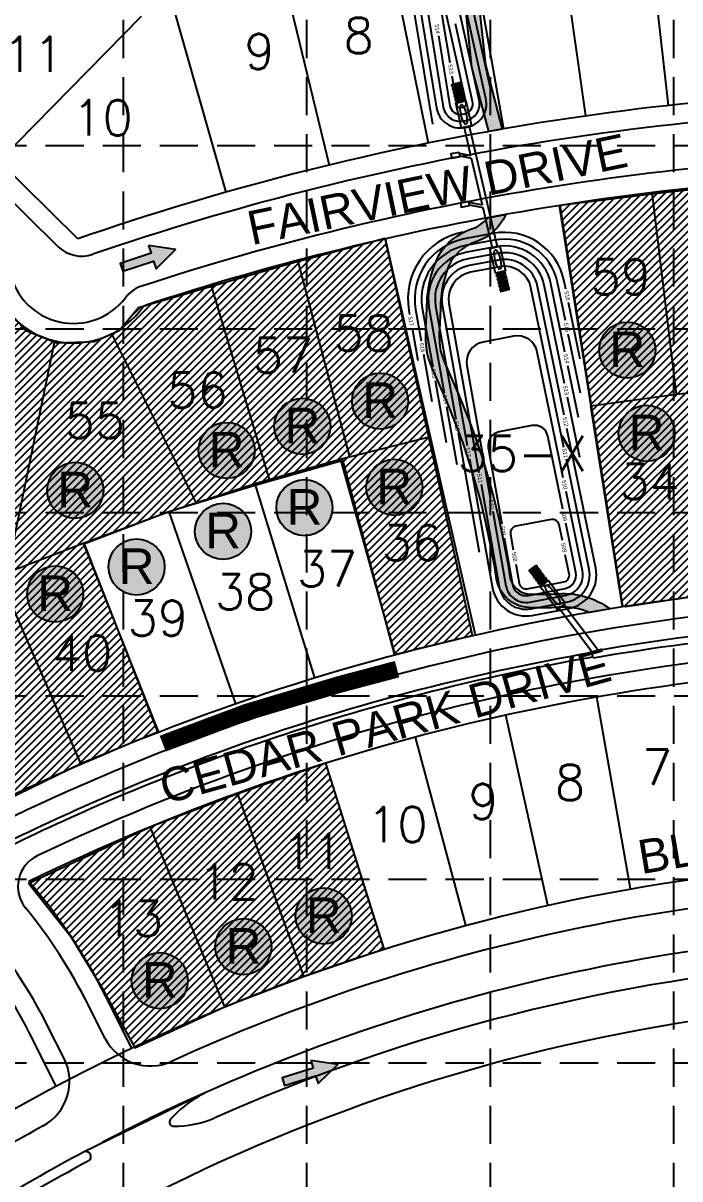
# Model space of a CAD drawing. Header units: feet. Extents: x 5163 to 12107, y -224 to 4120.
# Drawn here: x 6951 to 7339, y 1230 to 1912 of the extents above; entities that cross this region are included whole.
import ezdxf
from ezdxf.enums import TextEntityAlignment as Align

# ---------------------------------------------------------------- set-up
doc = ezdxf.new("R2010")
doc.units = ezdxf.units.FT
for name, pattern in [('2003004C-A$0$BOUNDARY2', [1.3125, 1, -0.0625, 0.0625, -0.0625, 0.0625, -0.0625]), ('ACAD_ISO02W100', [15, 12, -3]), ('HIDDEN', [0.375, 0.25, -0.125])]:
    doc.linetypes.add(name, pattern=pattern)
for name, color, linetype in [('04017_03 CA$0$3A-SD_INLETS', 1, 'Continuous'), ('2003004C-A$0$3A-BND', 6, '2003004C-A$0$BOUNDARY2'), ('2003004C-A$0$3A-DETENTION', 1, 'Continuous'), ('2003004C-A$0$3A-LOT', 2, 'Continuous'), ('2003004C-A$0$3A-LOTNO', 7, 'Continuous'), ('2003004C-A$0$3A-PVMT', 4, 'Continuous'), ('2003004C-A$0$3A-ROW', 3, 'Continuous'), ('2003004C-A$0$3A-SD', 2, 'Continuous'), ('2003004C-A$0$3A-ST_NM', 2, 'Continuous'), ('2003004C-A$0$COLOR-SIDEWALK', 35, 'Continuous'), ('2003004C-A$0$INFRA_EX_PVMT', 15, 'Continuous'), ('2003004C-A$0$INFRA_FUTURE_PVMT_REEDER', 15, 'Continuous'), ('ARROWS', 7, 'Continuous'), ('BASE', 7, 'Continuous'), ('EROSION BLANKET', 84, 'Continuous'), ('grid', 254, 'Continuous'), ('ROCK DAM', 1, 'Continuous'), ('ryland lots', 7, 'Continuous'), ('SODDED LOTS', 2, 'Continuous')]:
    doc.layers.add(name, color=color, linetype=linetype)
doc.styles.add('2003004C-A$0$L100', font='simplex', dxfattribs={"height": 4})
doc.styles.add('2003004C-A$0$Standard', font='txt')
doc.styles.add('ryland', font='ARIAL.TTF', dxfattribs={"height": 25})
doc.styles.get("Standard").update_dxf_attribs({"font": 'ARIAL.TTF'})
pattern_1 = [(45, (0, 0), (-2.245064030267288, 2.245064030267288), [])]

# ---------------------------------------------------------------- blocks, each defined once
blk = doc.blocks.new('2003004C-A$0$lota')
at = {"style": '2003004C-A$0$Standard'}
blk.add_attdef('LOTDES', text='', height=0.0833, dxfattribs=at).set_placement((0, 0), align=Align.CENTER)
at = {"style": '2003004C-A$0$Standard', "flags": 1}
for tag, p in [('LOTAINF', (-0.03768332663490526, -5.235306872464207e-07)), ('LOTAAC', (-0.03768332663490526, -3.433420090459549e-07)), ('LOTASF', (-0.03768332663490526, -1.631533308454891e-07))]:
    blk.add_attdef(tag, text='', height=1.051100610993672e-07, dxfattribs=at).set_placement(p, align=Align.CENTER)
blk = doc.blocks.new('RYLAND')
h = blk.add_hatch(color=81)
h.paths.add_polyline_path([(1.163803512038626, -1.047574358368308, 1), (-1.408206742229694, -1.047574358368308, 1)])
h.paths.add_polyline_path([(-1.347681687434942, -2.227609507270699), (1.104228271637368, -2.227609507270699), (1.104228271637368, 0.2098904927293006), (-1.347681687434942, 0.2098904927293006)], flags=25)
at = {"color": 5}
blk.add_circle((-0.1222016150955341, -1.047574358368308), 1.286005127134161, dxfattribs=at)
at = {"layer": 'BASE', "color": 5, "style": 'ryland'}
blk.add_text('R', height=1.625, dxfattribs=at).set_placement((-0.1217267078987874, -1.821359507270699), align=Align.CENTER)
blk = doc.blocks.new('A$C70B151BA')
at = {"linetype": 'ACAD_ISO02W100'}
h = blk.add_hatch(dxfattribs=at)
h.set_pattern_fill('HONEY', color=240, scale=24.99999999993634, style=0)
h.set_pattern_definition([(0, (-731.7463080474809, -514.287040605398), (4.687499999988063, 2.706329374993108), [3.124999999992042, -6.249999999984084]), (120, (-731.7463080474809, -514.287040605398), (-4.687499989746124, 2.706329392732665), [3.12499999999204, -6.249999999984079]), (59.99999999999999, (-731.7463080474809, -514.287040605398), (1.024193820029108e-08, 5.412658767725773), [-6.249999999984085, 3.124999999992042])])
h.paths.add_polyline_path([(0.6250096286348708, 0.6249955584835334), (50.62500962850754, 0.6249955584835334), (50.62500962850754, 25.62499555841987), (0.6250096286348708, 25.62499555841987)])
at = {"color": 240, "linetype": 'Continuous', "const_width": 1.249999999996817}
blk.add_lwpolyline([(0.6250096286348708, 0.6249955584835334), (50.62500962850754, 0.6249955584835334), (50.62500962850754, 25.62499555841987), (0.6250096286348708, 25.62499555841987)], close=True, dxfattribs=at)
blk = doc.blocks.new('A$C1E187449')
at = {"layer": 'ROCK DAM', "linetype": 'Continuous', "xscale": 0.1547787499998256, "yscale": 0.1547787500003324, "zscale": 0.15477875, "rotation": 39.54742127688748}
blk.add_blockref('A$C70B151BA', (2.586939187239295, -4.723844540421851e-06), dxfattribs=at)
blk = doc.blocks.new('arrow')
blk.add_lwpolyline([(-67.00679329302966, -25.35842018353742), (-59.3270347441985, -25.41938721699262), (-59.57091179542658, -56.1384215279777), (-51.89114823905948, -56.19938584448118), (-51.64727869913713, -25.48035696739953), (-43.96752265407486, -25.54132400085473), (-55.30425519266737, -2.410587189246144), (-67.00678578172392, -25.35840795725562)], close=True)
at = {"color": 254}
for points in [[(-43.96751955730906, -25.54132267721434), (-67.00679354271597, -25.35841771446121), (-55.30425158724847, -2.410596210431322), (-67.00679354271597, -25.35841771446121)], [(-59.57090883123692, -56.13841801592571), (-51.89115083610795, -56.19938633684342), (-59.32703554756517, -25.41938603537892), (-51.64727755243712, -25.48035435629663)]]:
    blk.add_solid(points, dxfattribs=at)
blk = doc.blocks.new('A$C29B70DD3')
at = {"layer": 'ARROWS', "linetype": 'Continuous', "xscale": 0.6249999999946529, "yscale": 0.6249999999988631, "zscale": 0.625, "rotation": 226.0204636174373}
blk.add_blockref('arrow', (2.754437663028511, -25.91886346542469), dxfattribs=at)

msp = doc.modelspace()

# ---------------------------------------------------------------- hatches: boundary and pattern name
at = {"layer": '2003004C-A$0$COLOR-SIDEWALK', "linetype": 'Continuous'}
h = msp.add_hatch(color=7, dxfattribs=at)
edge = h.paths.add_edge_path()
edge.add_line((7233.918963635835, 1849.575672579398), (7226.048524963844, 1848.185750814046))
edge.add_line((7226.048524963844, 1848.185750814046), (7216.079913885274, 1886.119511615354))
edge.add_line((7216.079913885274, 1886.119511615354), (7212.185461723682, 1922.019431833331))
edge.add_line((7212.185461723682, 1922.019431833331), (7197.982322514581, 2005.072047480557))
edge.add_line((7197.982322514581, 2005.072047480557), (7190.496144081815, 2047.730755707977))
edge.add_arc((7125.392535197538, 2038.666537626463), 65.73157490267677, 7.926200287790769, 42.05032340116424)
edge.add_line((7174.201965446468, 2082.692432937758), (7183.271646505105, 2084.343157596326))
edge.add_arc((7125.392535197548, 2038.666537626381), 73.731574902693, 8.039350125617318, 38.27954124351572, ccw=False)
edge.add_line((7198.39949480776, 2048.978132367462), (7205.864914403879, 2006.437714822314))
edge.add_line((7205.864914403879, 2006.437714822314), (7220.112340834079, 1923.126130400844))
edge.add_line((7220.112340834079, 1923.126130400844), (7223.968890470394, 1887.5756040329))
edge.add_line((7223.968890470394, 1887.5756040329), (7233.918963635835, 1849.575672579398))
h = msp.add_hatch(color=7, dxfattribs=at)
edge = h.paths.add_edge_path()
edge.add_arc((7208.827964039151, 1811.335943943538), 29.87575811039932, 288.58377080260516, 335.93644070468815, ccw=False)
edge.add_arc((7227.30782989188, 1756.372638281785), 28.1110542800237, 108.5837708027723, 147.6873909637059)
edge.add_arc((7262.011118825048, 1744.053459060035), 64.54062854661866, 154.9318381394754, 180.5954864932309)
edge.add_line((7197.473976041394, 1743.382687478254), (7196.818252207973, 1731.168432305058))
edge.add_arc((7251.961695234088, 1728.117862076575), 55.22775830588559, 176.8335886533947, 189.865626610693)
edge.add_arc((7209.835402028939, 1720.791686812851), 12.46916357686032, 189.8656266100138, 201.4061811663113)
edge.add_line((7198.226405659603, 1716.240726078759), (7200.041567096807, 1711.455999688747))
edge.add_line((7200.041567096807, 1711.455999688747), (7208.402243131393, 1692.514777435841))
edge.add_line((7208.402243131393, 1692.514777435841), (7214.27657083745, 1677.90708272835))
edge.add_line((7214.27657083745, 1677.90708272835), (7218.173228052328, 1667.37295638652))
edge.add_line((7218.173228052328, 1667.37295638652), (7222.39798575695, 1654.396831992803))
edge.add_line((7222.39798575695, 1654.396831992803), (7226.051258293359, 1642.333993529945))
edge.add_line((7226.051258293359, 1642.333993529945), (7228.823885418155, 1632.507128855228))
edge.add_line((7228.823885418155, 1632.507128855228), (7232.152759293152, 1618.944248751235))
edge.add_line((7232.152759293152, 1618.944248751235), (7234.769768341474, 1606.347374380683))
edge.add_line((7234.769768341474, 1606.347374380683), (7237.367739345442, 1592.005987755016))
edge.add_line((7237.367739345442, 1592.005987755016), (7238.502100148529, 1585.153020314501))
edge.add_arc((7250.685609665818, 1587.406391535447), 12.3901406778632, 190.4785897131001, 267.1849565537719)
edge.add_arc((7257.031784307917, 1716.468840172841), 141.6085201014882, 267.1849565537469, 274.059628199334)
edge.add_arc((7270.290923715227, 1529.648526337859), 45.68172107306842, 53.24798329075378, 94.05962819953248, ccw=False)
edge.add_line((7297.624709560827, 1566.250217440109), (7285.506153007067, 1564.121833411926))
edge.add_arc((7270.290923715133, 1529.648526337711), 37.68172107321022, 66.1851289882294, 94.05962819941175)
edge.add_arc((7257.031784307804, 1716.468840171752), 149.6085201004085, 267.1849565537708, 274.05962819940794, ccw=False)
edge.add_arc((7250.685609665815, 1587.406391535428), 20.39014067785806, 190.2405265435311, 267.1849565537736, ccw=False)
edge.add_line((7230.620281769312, 1583.781415222584), (7229.485044000874, 1590.639680638029))
edge.add_line((7229.485044000874, 1590.639680638029), (7226.916161834262, 1604.820490312421))
edge.add_line((7226.916161834262, 1604.820490312421), (7224.349173959199, 1617.17658965171))
edge.add_line((7224.349173959199, 1617.17658965171), (7221.087203951989, 1630.466882336921))
edge.add_line((7221.087203951989, 1630.466882336921), (7218.372572766821, 1640.08819530029))
edge.add_line((7218.372572766821, 1640.08819530029), (7214.765395986353, 1651.998828951626))
edge.add_line((7214.765395986353, 1651.998828951626), (7210.615226111462, 1664.745860690913))
edge.add_line((7210.615226111462, 1664.745860690913), (7206.812380159245, 1675.026379995084))
edge.add_line((7206.812380159245, 1675.026379995084), (7201.029665276001, 1689.406261033662))
edge.add_line((7201.029665276001, 1689.406261033662), (7192.637062386057, 1708.419814000132))
edge.add_line((7192.637062386057, 1708.419814000132), (7190.760265199788, 1713.367010894995))
edge.add_arc((7209.835402030045, 1720.791686813219), 20.46916357801851, 189.8656266107455, 201.2676378843144, ccw=False)
edge.add_arc((7251.961695233273, 1728.117862076498), 63.22775830507418, 176.839699185126, 189.8656266107448, ccw=False)
edge.add_line((7188.830093564029, 1731.603588824371), (7189.472146962333, 1743.563202982048))
edge.add_arc((7262.011118818049, 1744.053459028243), 72.54062853928977, 154.5453131772712, 180.3872287397035, ccw=False)
edge.add_arc((7227.307829891954, 1756.37263828171), 36.11105428012014, 108.58377080277299, 148.5174879846822, ccw=False)
edge.add_arc((7208.827964039058, 1811.3359439437), 21.87575811058129, 288.5837708027598, 320.0125178567591)
edge.add_line((7225.588838697149, 1797.278139221467), (7236.107330401923, 1799.154109372474))
at = {"layer": 'SODDED LOTS', "linetype": 'Continuous'}
h = msp.add_hatch(dxfattribs=at)
h.set_pattern_fill('ANSI31', color=256, style=0)
h.set_pattern_definition(pattern_1)
h.paths.add_polyline_path([(6663.36346658008, 1695.518644042122), (6745.80300154846, 1780.047991733834), (6783.08001279993, 1744.946817300955), (6699.206746629568, 1659.70112674813), (6804.680032572183, 1554.055782190988), (6888.472434729736, 1639.195229497789), (6941.986906829445, 1587.478295130502), (6841.647269356128, 1518.170558091126), (6917.712045987517, 1442.301663393071), (6985.573176750439, 1475.159693343505), (7030.875351391982, 1493.820443587389), (6986.944828680878, 1604.586866344041), (7036.461443249837, 1623.584046790633), (7088.630730333045, 1639.488662743255), (7138.690895200265, 1653.722253688686), (7170.503778230477, 1539.278169993593), (7216.455736643789, 1550.581282128369), (7164.726820963513, 1785.014630850752), (7110.662927190717, 1770.636988466835), (7062.266995287386, 1756.695040491304), (7019.103080245322, 1744.060145397285), (7007.767101633724, 1730.553881715592), (6992.94312397521, 1724.018597078939), (6970.707148341991, 1723.147228491265), (6952.83118980831, 1730.553881715592), (6938.443212030661, 1746.238576981019), (6933.647213341146, 1758.002103487366), (6931.031214055956, 1766.280135413916), (6831.054358041596, 1864.492812120994), (6746.588302504331, 1779.714160970791), (6711.398098586329, 1813.366608003209), (6793.974248192046, 1899.569033956011), (6753.09762689928, 1942.268936940898), (6585.321792557084, 1773.086307961365), (6586.320785949423, 1769.425983363717), (6626.613306046756, 1729.495181524757), (6661.244887975352, 1694.888487271963)])
h = msp.add_hatch(dxfattribs=at)
h.set_pattern_fill('ANSI31', color=256, style=0)
h.set_pattern_definition(pattern_1)
h.paths.add_polyline_path([(7305.101022150395, 1567.808486913176), (7268.089448255605, 1804.589534233975), (7322.012996050054, 1811.325137557556), (7375.093992411346, 1817.218785408413), (7385.717028817284, 1698.594651015743), (7435.101528307185, 1701.606562078277), (7428.512254443793, 1821.610948359643), (7481.866498370646, 1822.795736545997), (7534.035072109249, 1822.203337395544), (7587.982123693893, 1822.203337395544), (7582.053882497972, 1701.354001734293), (7684.612570420022, 1696.022409380224), (7688.16950782122, 1808.578167049698), (7726.976899323226, 1804.73506239694), (7742.963829887949, 1804.082997508836), (7739.83054601868, 1695.813038169954), (7707.333565512099, 1696.134559524162), (7707.836839276499, 1583.900778363701), (7499.68588318987, 1583.583697297479), (7501.164774592622, 1702.583182685954), (7447.007542421872, 1701.309811260009), (7452.104700570982, 1583.522918959194), (7401.721006488982, 1580.700382639165), (7353.836725576441, 1574.591881491275), (7306.808439899231, 1567.453162728789)])
h = msp.add_hatch(dxfattribs=at)
h.set_pattern_fill('ANSI31', color=256, style=0)
h.set_pattern_definition(pattern_1)
h.paths.add_polyline_path([(7129.768582078408, 1475.121500798094), (7078.377736868328, 1457.329995086126), (7027.380639589419, 1438.028680198875), (6954.49459968227, 1404.076154660837), (6979.155288501164, 1372.861729169237), (6997.787813006746, 1342.194925709831), (7016.968332496208, 1307.147156107399), (7071.221847897772, 1331.790127327184), (7117.255127596078, 1349.3140121284), (7164.254568543996, 1365.454438728184)])

# ---------------------------------------------------------------- linework, layer by layer
at = {"layer": '04017_03 CA$0$3A-SD_INLETS', "color": 5}
for points in [[(7208.567925854179, 1835.864141214857), (7203.655513661972, 1834.932365247339), (7204.121401645709, 1832.476159151207), (7209.033813837945, 1833.407935118739)], [(7214.157912072231, 1806.905597534555), (7209.248070457106, 1805.960369882567), (7209.720684283064, 1803.505449074968), (7214.630525898247, 1804.450676726978)]]:
    msp.add_lwpolyline(points, close=True, dxfattribs=at)
at = {"layer": '2003004C-A$0$3A-BND', "color": 7, "linetype": 'Continuous'}
msp.add_lwpolyline([(6260.923554798058, 1780.05236986508), (6843.909468744416, 1206.432668465037, -0.1547871269569299), (7506.194829990156, 1418.339407793159), (7672.248350963666, 1418.759931510285), (7671.83049658488, 1583.759402411648), (7768.181887603598, 1584.003408349417), (7767.903318017838, 1694.00305561698), (7817.903157684865, 1694.129678155841), (7817.497965560062, 1854.129165090599), (7827.49793349352, 1854.154489598288), (7827.219363907672, 1964.154136865953), (7856.503425144474, 1964.228297547634), (7856.098233019788, 2124.227784482093), (7906.813915250154, 2124.356219863046), (7906.130153539503, 2394.355354065148), (7976.129929073475, 2394.532625619759), (7975.446167362941, 2664.531759821926)], format="xyb", dxfattribs=at)
at = {"layer": '2003004C-A$0$3A-DETENTION', "color": 5, "linetype": 'Continuous'}
for points, elevation in [([(7227.223709629412, 1872.818744622105), (7201.754093955882, 1987.935974092215)], 517), ([(7172.501461557054, 1975.840147324605), (7192.709389698255, 1852.448477139726)], 517), ([(7280.040378918173, 1713.739124198779), (7273.142462407675, 1747.165937346283)], 516), ([(7180.681790391216, 1732.125736405607), (7184.071224968298, 1713.013625711872)], 517), ([(7280.090711895638, 1693.703083547131), (7272.904372657329, 1728.527572734194)], 515), ([(7187.476280426927, 1716.720301970374), (7192.443616136006, 1688.710830843025)], 516), ([(7278.975850121438, 1679.31349384701), (7272.666282907012, 1709.889208121982)], 514), ([(7194.290727046813, 1701.202337720257), (7200.807349000592, 1664.456857818819)], 515), ([(7279.781416765734, 1655.617644523139), (7272.405095953756, 1691.362770913482)], 513), ([(7201.105173666583, 1685.684373470402), (7207.169095366582, 1651.491548639933)], 514), ([(7207.899663702352, 1670.278939035081), (7220.394831654703, 1599.822044939392)], 513)]:
    msp.add_lwpolyline(points, dxfattribs=dict(at, elevation=elevation))
for points, elevation in [([(7180.428390719113, 1952.18729130565), (7195.196011005813, 1862.014695723381, 0.4211379006565528), (7211.599770045286, 1850.518590657135), (7213.199434289243, 1850.819463022308, 0.4235670766919069), (7224.281052776758, 1867.60256699723), (7203.265272218909, 1962.589411870831)], 516), ([(7204.246119368006, 1881.003156742612), (7207.038252552797, 1863.954106753758, 0.4211379006565531), (7209.38164670128, 1862.311806030004), (7210.981310945237, 1862.612678395169, 0.4235670766914731), (7212.564399300609, 1865.010264677301), (7200.653876039607, 1918.843288972545), (7190.627163221769, 1964.161891933727), (7198.936722205399, 1913.422877308993), (7202.93470809987, 1889.010767693377)], 513), ([(7188.373790462501, 1928.421652033656), (7199.143424854818, 1862.661166066835, 0.4211379006567084), (7210.860395597294, 1854.449662448089), (7212.460059841251, 1854.750534813262, 0.4235670766916074), (7220.375501618051, 1866.738466223913), (7204.801139075455, 1937.131262473653)], 515), ([(7196.319190205802, 1904.656012761945), (7203.090838703793, 1863.307636410296, 0.4211379006567289), (7210.121021149273, 1858.38073423905), (7211.720685393258, 1858.681606604216, 0.4235670766918801), (7216.469950459345, 1865.874365450611), (7206.337005932, 1911.673113076446)], 514), ([(7210.588796696451, 1788.722238467191, 0.4093187502612172), (7178.846500398533, 1742.474443453168), (7179.264872915868, 1740.115353262576)], 517), ([(7271.525658203347, 1755.000855607817), (7270.516599804512, 1759.890680890734, 0.4101215623666297), (7228.477832413599, 1787.970534303247), (7211.469215612364, 1784.708062413229, 0.4101215623664931), (7182.803959137062, 1743.066266070833), (7186.079319535755, 1724.597389012459)], 516), ([(7271.264471250091, 1736.474418399448), (7266.599140673788, 1759.08227878857, 0.4101215623665523), (7229.231347437395, 1784.042148488581), (7212.222730636131, 1780.779676598555, 0.4101215623665913), (7186.742502658104, 1743.764746516419), (7192.873809571465, 1709.191954577233)], 515), ([(7271.003284296836, 1717.947981190977), (7262.681681543007, 1758.273876686384, 0.4101215623666091), (7229.984862461162, 1780.113762673893), (7212.976245659898, 1776.851290783867, 0.4101215623665313), (7190.681046179117, 1744.463226961998), (7199.668299607059, 1693.786520142268)], 514), ([(7270.76519454649, 1699.309616578736), (7258.764222412254, 1757.465474584213, 0.4101215623666277), (7230.738377484959, 1776.185376859226), (7213.729760683724, 1772.9229049692, 0.410121562366615), (7194.619589700189, 1745.161707407591), (7206.482746227004, 1678.268555892057)], 513), ([(7270.515556194674, 1680.727215668478), (7254.846763281501, 1756.657072482041, 0.4101215623665543), (7231.491892508755, 1772.256991044545), (7214.483275707491, 1768.994519154527, 0.4101215623665342), (7198.558133221202, 1745.860187853192), (7213.287214554672, 1662.806856549651)], 512), ([(7270.369855256024, 1661.641141441294), (7250.929304150748, 1755.84867037987, 0.410121562366613), (7232.24540753258, 1768.328605229879), (7215.236790731316, 1765.066133339846, 0.4101215623664785), (7202.496676742274, 1746.558668298778), (7220.181487511203, 1646.838773039955)], 511), ([(7270.016279491072, 1643.5624138477), (7254.669510502834, 1717.93176560873, 0.410121562366699), (7240.656588039186, 1727.291716746236), (7222.606727934442, 1723.829520972249, 0.410121562366471), (7213.051642442675, 1709.948922191448), (7226.896151210327, 1631.883457864198)], 510), ([(7214.70413203002, 1654.817239692682), (7228.224039898545, 1578.582112601209, 0.4183174368623858), (7251.684332622681, 1562.432585755807), (7273.36154913425, 1566.59055523383, 0.4183174368622013), (7289.181269669149, 1590.274494818063), (7272.155457601941, 1672.780370003224)], 512), ([(7269.731995334907, 1625.147904043217), (7260.836732485943, 1668.25371558746, 0.4101215623665208), (7251.494784176844, 1674.493683012457), (7232.073669777805, 1670.76846299367, 0.4101215623664619), (7225.703612783283, 1661.514730473136), (7233.670684661833, 1616.590553243994)], 509), ([(7221.418795729114, 1639.861924516968), (7232.162583419617, 1579.280593046824, 0.4183174368623147), (7250.930817598914, 1566.360971570502), (7272.608034110453, 1570.518941048511, 0.4183174368624354), (7285.263810538367, 1589.466092715898), (7271.801881837018, 1654.701642409666)], 511), ([(7228.313068685675, 1623.893841007222), (7236.101126940717, 1579.979073492425, 0.4183174368623055), (7250.177302575205, 1570.289357385183), (7271.854519086657, 1574.44732686317, 0.4183174368622858), (7281.346351407585, 1588.657690613705), (7271.656180898339, 1635.615568182438)], 510), ([(7269.470808381651, 1606.621466834535), (7267.548421510757, 1615.937216979197, 0.4101215623667545), (7262.877447356208, 1619.057200691699), (7242.011045308667, 1615.054755876736, 0.4101215623666548), (7238.826016811421, 1610.427889616469), (7240.465174697543, 1601.185118808782)], 508), ([(7235.14747188965, 1608.263346942353), (7240.039670461731, 1580.677553938011, 0.4183174368623609), (7249.423787551379, 1574.21774319985), (7271.101004062919, 1578.375712677866, 0.4183174368623664), (7277.42889227689, 1587.849288511563), (7271.441188350931, 1616.865276166754)], 509), ([(7241.961918509536, 1592.745382692265), (7243.978213982802, 1581.376034383611, 0.4183174368621633), (7248.670272527641, 1578.146129014531), (7270.347489039123, 1582.304098492539, 0.4183174368621601), (7273.511433146079, 1587.040886409384), (7271.203098600585, 1598.226911554331)], 508)]:
    msp.add_lwpolyline(points, format="xyb", dxfattribs=dict(at, elevation=elevation))
at = {"layer": '2003004C-A$0$3A-LOT', "color": 7, "linetype": 'Continuous'}
for p, q in [((7332.0832556065, 1863.550775154035), (7305.612393134739, 2102.086502960163)), ((7283.241456632764, 1857.371002470602), (7249.46714758547, 2094.982652118466)), ((7193.566190156271, 2086.16016646706), (7234.612168462656, 1849.69615722914)), ((7190.312637983909, 1841.364093446777), (7142.642430820852, 2076.58218660509)), ((7103.526865446387, 1944.985464618781), (7131.741145998763, 1828.349473720125)), ((7038.038429768145, 1927.236010836212), (7070.676275589678, 1812.300144651861)), ((6936.753129748802, 1830.7219915104), (7020.893870275177, 1916.280952371759)), ((7336.79934681172, 1692.960595524317), (7322.390332045878, 1812.092372533967)), ((7267.6375213594, 1804.48027006202), (7286.266664577648, 1685.968804330478)), ((7218.151564012252, 1550.750927585599), (7165.049404126417, 1784.802547138766)), ((7143.889389823074, 1656.011920274555), (7113.327752729703, 1772.132864658124)), ((7096.607701233937, 1642.634003506464), (7062.070237094158, 1757.699667914654)), ((7003.212001060747, 1728.603246163722), (7053.131661460007, 1628.746060658785)), ((6941.651499924104, 1587.472748130553), (6969.725089576095, 1724.58058304021)), ((7336.79934681172, 1692.960595524317), (7286.266664577619, 1685.968804330478)), ((7385.679115039005, 1698.025060288863), (7336.79934681172, 1692.960595524317)), ((7304.906145466492, 1567.391574302048), (7286.27662266884, 1685.905454772626)), ((7191.600484069349, 1667.776737362183), (7139.617261753214, 1654.958479641704)), ((7139.617261753214, 1654.958479641704), (7088.148391237948, 1640.209971200449)), ((7170.515370740002, 1539.004579918401), (7139.617261753214, 1654.958479641704)), ((7088.148391237948, 1640.209971200449), (7037.265520238958, 1623.551742835472)), ((7123.350517271319, 1525.489396224846), (7088.148391237948, 1640.209971200449)), ((7037.265520238958, 1623.551742835472), (6987.039480725682, 1605.006983787091)), ((7076.722659874998, 1510.224190440917), (7037.265520238958, 1623.551742835472)), ((6987.039480725682, 1605.006983787091), (6941.651499924104, 1587.472748130553)), ((7030.696707289637, 1493.23021263699), (6987.039480725682, 1605.006983787091)), ((6985.336730366456, 1474.531119436404), (6937.540190318978, 1584.601509457927)), ((7309.750479023904, 1400.93168729695), (7289.814812087629, 1514.190546481579)), ((7260.943802500173, 1391.247790319372), (7236.127467911516, 1503.538259806235)), ((7212.383588733181, 1379.403457963126), (7182.711232767848, 1490.50949421437)), ((7164.252529880905, 1365.418886859348), (7129.767068030342, 1475.12646600022)), ((7116.776542795298, 1349.350355331946), (7077.543482236157, 1457.451081320083)), ((7070.045810924901, 1331.228386507995), (7026.139677178726, 1437.51691561372))]:
    msp.add_line(p, q, dxfattribs=at)
at = {"layer": '2003004C-A$0$3A-PVMT', "color": 7, "linetype": 'Continuous'}
for p, q in [((6971.615364546014, 1780.308402929957), (6785.020123706694, 1963.810651961641)), ((6999.338087316632, 1312.849918968575), (6989.400200686883, 1332.626316434464)), ((6975.212847562914, 1300.726684795096), (6965.274960933195, 1320.503082260933))]:
    msp.add_line(p, q, dxfattribs=at)
for centre, radius, start, end in [((7509.107148386742, 268.3430954505675), 1593.500000000038, 90.14509889622846, 108.9310648958289), ((7509.107148386742, 268.3430954505675), 1566.499999999994, 90.14509889622846, 108.1478459195259), ((6985.63882130041, 1794.568229740202), 20, 225.4788231637179, 288.9310648958289), ((6980.85452176386, 1773.326205809622), 38.5, 191.4811037132743, 322.7468455418831), ((7027.418689336831, 1737.913943833897), 20, 108.1478459195259, 142.7468455418831), ((7509.107148386742, 268.3430954505675), 1303.499999999994, 90.14509889622846, 116.467189576845), ((7509.107148386742, 268.3430954505675), 1276.499999999994, 90.14509889622846, 115.510251212243), ((6967.967053965491, 1402.344704007519), 20, 115.510251212243, 219.1337076442296), ((6709.279361324356, 1191.862097419704), 286.5, 26.68009921682729, 45.47882316371786), ((6709.279361324356, 1191.862097419704), 313.5, 26.68009921682729, 39.1337076442296), ((7026.1439092652, 1326.32017916139), 30, 206.6800992168273, 294.53654984933), ((6948.407025614346, 1287.256424602288), 30, 298.8236485833973, 26.68009921682729)]:
    msp.add_arc(centre, radius, start, end, dxfattribs=at)
at = {"layer": '2003004C-A$0$3A-ROW', "color": 7, "linetype": 'Continuous'}
for p, q in [((6983.432511375082, 1784.816364586106), (6787.023120202706, 1977.970085168366)), ((7015.207386932219, 1306.881985254498), (6999.675765767199, 1337.789916175185)), ((6970.531017017842, 1284.431551599795), (6954.999395852617, 1315.339482520714))]:
    msp.add_line(p, q, dxfattribs=at)
for centre, radius, start, end in [((7509.107148386742, 268.3430954505675), 1604.999999999994, 90.14509889622846, 109.1185088359397), ((7509.107148386742, 268.3430954505675), 1554.999999999994, 90.14509889622846, 108.2497411142912), ((6980.85452176386, 1773.326205809622), 50, 188.6089255179362, 325.6688301969068), ((7509.107148386742, 268.3430954505675), 1314.999999999994, 90.14509889622846, 116.7310945633854), ((7509.107148386742, 268.3430954505675), 1264.999999999994, 90.14509889622846, 116.0075435687108), ((6709.279361324414, 1191.862097419791), 325, 26.68009921682729, 41.03814776945715), ((6709.27936132421, 1191.862097419827), 275, 26.68009921682729, 45.47882316371786)]:
    msp.add_arc(centre, radius, start, end, dxfattribs=at)
at = {"layer": '2003004C-A$0$3A-SD', "color": 5, "linetype": 'Continuous'}
for p, q in [((7211.424106721941, 1850.587641405516), (7215.302319254784, 1834.041619365787)), ((7214.344946294936, 1851.272255303105), (7231.003884469887, 1780.198492360127)), ((7208.687136128545, 1835.357410789708), (7215.302319254784, 1834.041619365787)), ((7208.988600136392, 1833.768063651354), (7215.678320420644, 1832.437446431766)), ((7215.678320420644, 1832.437446431766), (7222.14839231479, 1804.833504859918)), ((7214.2781310805, 1806.400019176021), (7222.14839231479, 1804.833504859918)), ((7214.584303462791, 1804.809653192962), (7222.524416081462, 1803.229235501822)), ((7222.524416081462, 1803.229235501822), (7228.083044896863, 1779.513878462516)), ((7267.552437712642, 1566.677433306155), (7286.887618865905, 1541.089134807808)), ((7270.344878859498, 1568.787474168683), (7290.767222726456, 1541.760417801212)), ((7287.571163386485, 1537.147969081656), (7286.883163433115, 1541.088356887958))]:
    msp.add_line(p, q, dxfattribs=at)
for points in [[(7215.805366081477, 1851.614562251903), (7209.9636869354, 1850.245334456718), (7206.540617447463, 1864.849532321728), (7212.382296593394, 1866.218760116921)], [(7235.887373744452, 1765.936601443915), (7230.045694598375, 1764.567373648715), (7226.622625110409, 1779.171571513718), (7232.46430425634, 1780.540799308925)], [(7271.342179269122, 1569.541060191041), (7261.093409365421, 1583.104345761283), (7256.306367399491, 1579.487132854141), (7266.555137303047, 1565.923847283826)]]:
    msp.add_lwpolyline(points, close=True, dxfattribs=at)
for centre, radius, start, end in [((7509.107148386596, 268.3430954504802), 1288.000000000068, 90.14509889622846, 99.9041230071381), ((7509.107148386596, 268.3430954504802), 1292.000000000068, 90.14509889622846, 99.72931874742964), ((7509.107148386596, 268.3430954504802), 1291.375000000068, 99.9041230071381, 104.8071395118468), ((7509.107148386596, 268.3430954504802), 1288.625000000068, 99.9041230071381, 104.8071395118468), ((7509.107148386596, 268.3430954504802), 1292.000000000068, 99.90392243447855, 99.9041230071381), ((7509.107148388284, 268.3430954465803), 1291.375000004265, 104.8071395118468, 113.2731382272509), ((7509.107148388284, 268.3430954465803), 1288.625000004269, 104.8071395118468, 113.2731382272509), ((7509.107148386713, 268.3430954512878), 1291.374999999323, 113.2731382272509, 116.4272453614925), ((7509.107148386713, 268.3430954512878), 1288.624999999323, 113.2731382272509, 116.4782285628203)]:
    msp.add_arc(centre, radius, start, end, dxfattribs=at)
for centre, major_axis, ratio in [((7211.172991764412, 1858.23204728683), (1.36922779519785, -5.841679146015222), 0.2500000000041174), ((7231.254999427387, 1772.554086478835), (1.369227795212266, -5.841679146011843), 0.2500000000041174), ((7263.824273334234, 1574.514096522587), (4.220081725027323, -5.584882293664783), 0.25)]:
    msp.add_ellipse(centre, major_axis=major_axis, ratio=ratio, dxfattribs=at)
at = {"layer": '2003004C-A$0$COLOR-SIDEWALK', "color": 7, "linetype": 'Continuous'}
for points in [[(7233.918963635835, 1849.575672579398), (7226.048524963844, 1848.185750814046), (7216.079913885274, 1886.119511615354), (7212.185461723682, 1922.019431833331), (7197.982322514581, 2005.072047480557), (7190.496144081815, 2047.730755707977, 0.1500047321962388), (7174.201965446468, 2082.692432937758), (7183.271646505105, 2084.343157596326, -0.1327188414476183), (7198.39949480776, 2048.978132367462), (7205.864914403879, 2006.437714822314), (7220.112340834079, 1923.126130400844), (7223.968890470394, 1887.5756040329)], [(7236.107330401923, 1799.154109372474, -0.2096062025331705), (7218.349094437028, 1783.017946157364, 0.1722969408287911), (7203.549934897892, 1771.399074924884, 0.1124491933335815), (7197.473976041394, 1743.382687478254), (7196.818252207973, 1731.168432305058, 0.05692435895208417), (7197.550628775934, 1718.655244342583, 0.05039777275082381), (7198.226405659603, 1716.240726078759), (7200.041567096807, 1711.455999688747), (7208.402243131393, 1692.514777435841), (7214.27657083745, 1677.90708272835), (7218.173228052328, 1667.37295638652), (7222.39798575695, 1654.396831992803), (7226.051258293359, 1642.333993529945), (7228.823885418155, 1632.507128855228), (7232.152759293152, 1618.944248751235), (7234.769768341474, 1606.347374380683), (7237.367739345442, 1592.005987755016), (7238.502100148529, 1585.153020314501, 0.3477788128113963), (7250.077104924218, 1575.031202324906, 0.03000541381429969), (7267.056904129917, 1575.215628039849, -0.1799808552094399), (7297.624709560827, 1566.250217440109), (7285.506153007067, 1564.121833411926, 0.1222287420726361), (7267.623261002504, 1567.235700728597, -0.03000541381451804), (7249.684208825667, 1567.04085610863, -0.3489436170546851), (7230.620281769312, 1583.781415222584), (7229.485044000874, 1590.639680638029), (7226.916161834262, 1604.820490312421), (7224.349173959199, 1617.17658965171), (7221.087203951989, 1630.466882336921), (7218.372572766821, 1640.08819530029), (7214.765395986353, 1651.998828951626), (7210.615226111462, 1664.745860690913), (7206.812380159245, 1675.026379995084), (7201.029665276001, 1689.406261033662), (7192.637062386057, 1708.419814000132), (7190.760265199788, 1713.367010894995, -0.0497917466159629), (7189.668930423184, 1717.284539751381, -0.05689761037265278), (7188.830093564029, 1731.603588824371), (7189.472146962333, 1743.563202982048, -0.1132369354441745), (7196.512337131862, 1775.231213702056, -0.1760287905619899), (7215.799567730428, 1790.600815902544, 0.1379999259588534), (7225.588838697149, 1797.278139221467)]]:
    msp.add_lwpolyline(points, format="xyb", close=True, dxfattribs=at)
msp.add_lwpolyline([(7226.048524963844, 1848.185750814046), (7226.048524963844, 1848.185750814046)], dxfattribs=at)
at = {"layer": '2003004C-A$0$INFRA_EX_PVMT', "color": 7, "linetype": 'Continuous'}
for centre, radius, start, end in [((7509.107148386742, 268.3430954505748), 1133.000000000106, 90.14509889622846, 114.53654984933), ((7509.107148386742, 268.3430954505748), 1108, 90.14509889622846, 117.4742374166418), ((7509.107148386742, 268.3430954505748), 1133.000000000106, 118.8236485833973, 124.1749558700849), ((7508.910126864881, 268.6513914090392), 1107.634267443142, 118.1266929425953, 124.1754822279024)]:
    msp.add_arc(centre, radius, start, end, dxfattribs=at)
at = {"layer": '2003004C-A$0$INFRA_FUTURE_PVMT_REEDER', "color": 7, "linetype": 'Continuous'}
msp.add_line((7058.935642394295, 1280.606812815291), (6986.746084534418, 1245.482176812235), dxfattribs=at)
for centre, radius, start, end in [((7509.107148386742, 268.3430954505748), 1092, 94.39844709081912, 114.0644895172898), ((7509.107148386742, 268.3430954505748), 1066.999999999894, 90.14509889622846, 128.9756745581484), ((7088.832069225376, 1219.107358550042), 68.38113198967697, 115.9255486629536, 138.1239809818576), ((7039.923982292792, 1263.26377402457), 2.5, 143.4324878624482, 265.1413079265704), ((7039.436759220087, 1326.910706053503), 66.13852228014636, 270.2386460021871, 291.6411874990412), ((6988.093110553833, 1242.801594617442), 3, 296.6800992177595, 116.6800992177594), ((7509.107148386742, 268.3430954505748), 1102, 118.1318760168139, 121.1038590345954)]:
    msp.add_arc(centre, radius, start, end, dxfattribs=at)
at = {"layer": 'EROSION BLANKET', "linetype": 'Continuous', "const_width": 10}
msp.add_lwpolyline([(7033.4951171465, 1486.652337559467), (7036.836831303983, 1487.975403272651), (7082.711998252478, 1505.133579797544), (7137.266988429019, 1521.487597761276), (7171.837480243361, 1530.662814044966)], dxfattribs=at)
at = {"layer": 'grid', "color": 252, "linetype": 'HIDDEN', "ltscale": 90}
for p, q in [((7010.11558585937, 4006.573795112213), (7010.11558585937, 214.4286587880489)), ((7118.448919192688, 4006.573795112213), (7118.448919192688, 214.4286587880489)), ((7226.782252526053, 4006.573795112213), (7226.782252526053, 214.4286587880489)), ((7335.11558585937, 4006.573795112213), (7335.11558585937, 214.4286587880489)), ((5276.782252526053, 1839.907128445549), (11993.44891919269, 1839.907128445549)), ((5276.782252526053, 1731.573795112214), (11993.44891919269, 1731.573795112214)), ((5276.782252526053, 1623.240461778884), (11993.44891919269, 1623.240461778884)), ((5276.782252526053, 1514.907128445549), (11993.44891919269, 1514.907128445549)), ((5276.782252526053, 1406.573795112214), (11993.44891919269, 1406.573795112214)), ((5276.782252526053, 1298.240461778884), (11993.44891919269, 1298.240461778884))]:
    msp.add_line(p, q, dxfattribs=at)
at = {"layer": 'SODDED LOTS', "linetype": 'Continuous'}
for points in [[(7353.836725576441, 1574.591881491275), (7306.808439899231, 1567.453162728789), (7305.101022150395, 1567.808486913176), (7268.089448255605, 1804.589534233975), (7322.012996050054, 1811.325137557556), (7375.093992411346, 1817.218785408413)], [(6917.712045987517, 1442.301663393071), (6985.573176750439, 1475.159693343505), (7030.875351391982, 1493.820443587389), (6986.944828680878, 1604.586866344041), (7036.461443249837, 1623.584046790633), (7088.630730333045, 1639.488662743255), (7138.690895200265, 1653.722253688686), (7170.503778230477, 1539.278169993593), (7216.455736643789, 1550.581282128369), (7164.726820963513, 1785.014630850752), (7110.662927190717, 1770.636988466835), (7062.266995287386, 1756.695040491304), (7019.103080245322, 1744.060145397285), (7007.767101633724, 1730.553881715592), (6992.94312397521, 1724.018597078939), (6970.707148341991, 1723.147228491265), (6952.83118980831, 1730.553881715592), (6938.443212030661, 1746.238576981019)]]:
    msp.add_lwpolyline(points, dxfattribs=at)
msp.add_lwpolyline([(7129.768582078408, 1475.121500798094), (7078.377736868328, 1457.329995086126), (7027.380639589419, 1438.028680198875), (6954.49459968227, 1404.076154660837), (6979.155288501164, 1372.861729169237), (6997.787813006746, 1342.194925709831), (7016.968332496208, 1307.147156107399), (7071.221847897772, 1331.790127327184), (7117.255127596078, 1349.3140121284), (7164.254568543996, 1365.454438728184)], close=True, dxfattribs=at)

# ---------------------------------------------------------------- block references
at = {"layer": '2003004C-A$0$3A-LOTNO', "color": 7, "linetype": 'Continuous'}
ref = msp.add_blockref('2003004C-A$0$lota', (7149.121374911105, 1894.433065796038), dxfattribs=dict(at, xscale=250, yscale=250, zscale=250))
ref.add_attrib('LOTDES', '8', dxfattribs={"height": 20.82499999999938, "style": '2003004C-A$0$L100'}).set_placement((7149.121374911105, 1894.433065796038), align=Align.CENTER)
ref = msp.add_blockref('2003004C-A$0$lota', (7090.647307486419, 1884.951596043873), dxfattribs=dict(at, xscale=250, yscale=250, zscale=250))
ref.add_attrib('LOTDES', '9', dxfattribs={"height": 20.82499999999938, "style": '2003004C-A$0$L100'}).set_placement((7090.647307486419, 1884.951596043873), align=Align.CENTER)
ref = msp.add_blockref('2003004C-A$0$lota', (6957.137360640103, 1883.383548053302), dxfattribs=dict(at, xscale=250, yscale=250, zscale=250))
ref.add_attrib('LOTDES', '11', dxfattribs={"height": 20.82499999999938, "style": '2003004C-A$0$L100'}).set_placement((6957.137360640103, 1883.383548053302), align=Align.CENTER)
ref = msp.add_blockref('2003004C-A$0$lota', (6997.932936888625, 1845.897720865862), dxfattribs=dict(at, xscale=250, yscale=250, zscale=250))
ref.add_attrib('LOTDES', '10', dxfattribs={"height": 20.82499999999938, "style": '2003004C-A$0$L100'}).set_placement((6997.932936888625, 1845.897720865862), align=Align.CENTER)
ref = msp.add_blockref('2003004C-A$0$lota', (7303.963708600815, 1751.891686542556), dxfattribs=dict(at, xscale=250, yscale=250, zscale=250))
ref.add_attrib('LOTDES', '59', dxfattribs={"height": 20.82499999999938, "style": '2003004C-A$0$L100'}).set_placement((7303.963708600815, 1751.891686542556), align=Align.CENTER)
ref = msp.add_blockref('2003004C-A$0$lota', (7152.096954172011, 1718.68645293), dxfattribs=dict(at, xscale=250, yscale=250, zscale=250))
ref.add_attrib('LOTDES', '58', dxfattribs={"height": 20.82499999999938, "style": '2003004C-A$0$L100'}).set_placement((7152.096954172011, 1718.68645293), align=Align.CENTER)
ref = msp.add_blockref('2003004C-A$0$lota', (7104.485842912894, 1705.565880211871), dxfattribs=dict(at, xscale=250, yscale=250, zscale=250))
ref.add_attrib('LOTDES', '57', dxfattribs={"height": 20.82499999999938, "style": '2003004C-A$0$L100'}).set_placement((7104.485842912894, 1705.565880211871), align=Align.CENTER)
ref = msp.add_blockref('2003004C-A$0$lota', (7053.994222591195, 1685.093172770263), dxfattribs=dict(at, xscale=250, yscale=250, zscale=250))
ref.add_attrib('LOTDES', '56', dxfattribs={"height": 20.82499999999938, "style": '2003004C-A$0$L100'}).set_placement((7053.994222591195, 1685.093172770263), align=Align.CENTER)
ref = msp.add_blockref('2003004C-A$0$lota', (6993.388914353971, 1667.03076129104), dxfattribs=dict(at, xscale=250, yscale=250, zscale=250))
ref.add_attrib('LOTDES', '55', dxfattribs={"height": 20.82499999999938, "style": '2003004C-A$0$L100'}).set_placement((6993.388914353971, 1667.03076129104), align=Align.CENTER)
ref = msp.add_blockref('2003004C-A$0$lota', (7245.907382532401, 1647.639011264597), dxfattribs=dict(at, xscale=250, yscale=250, zscale=250))
ref.add_attrib('LOTDES', '35-X', dxfattribs={"height": 20.82499999999938, "style": '2003004C-A$0$L100'}).set_placement((7245.907382532401, 1647.639011264597), align=Align.CENTER)
ref = msp.add_blockref('2003004C-A$0$lota', (7320.877568656375, 1631.056499498663), dxfattribs=dict(at, xscale=250, yscale=250, zscale=250))
ref.add_attrib('LOTDES', '34', dxfattribs={"height": 20.82499999999938, "style": '2003004C-A$0$L100'}).set_placement((7320.877568656375, 1631.056499498663), align=Align.CENTER)
ref = msp.add_blockref('2003004C-A$0$lota', (7180.506108782196, 1594.893086876713), dxfattribs=dict(at, xscale=250, yscale=250, zscale=250))
ref.add_attrib('LOTDES', '36', dxfattribs={"height": 20.82499999999938, "style": '2003004C-A$0$L100'}).set_placement((7180.506108782196, 1594.893086876713), align=Align.CENTER)
ref = msp.add_blockref('2003004C-A$0$lota', (7130.537488243106, 1579.496327907407), dxfattribs=dict(at, xscale=250, yscale=250, zscale=250))
ref.add_attrib('LOTDES', '37', dxfattribs={"height": 20.82499999999938, "style": '2003004C-A$0$L100'}).set_placement((7130.537488243106, 1579.496327907407), align=Align.CENTER)
ref = msp.add_blockref('2003004C-A$0$lota', (7082.088707150426, 1565.912668854122), dxfattribs=dict(at, xscale=250, yscale=250, zscale=250))
ref.add_attrib('LOTDES', '38', dxfattribs={"height": 20.82499999999938, "style": '2003004C-A$0$L100'}).set_placement((7082.088707150426, 1565.912668854122), align=Align.CENTER)
ref = msp.add_blockref('2003004C-A$0$lota', (7030.571143789362, 1550.420179295579), dxfattribs=dict(at, xscale=250, yscale=250, zscale=250))
ref.add_attrib('LOTDES', '39', dxfattribs={"height": 20.82499999999938, "style": '2003004C-A$0$L100'}).set_placement((7030.571143789362, 1550.420179295579), align=Align.CENTER)
ref = msp.add_blockref('2003004C-A$0$lota', (6985.837878775375, 1529.73652796504), dxfattribs=dict(at, xscale=250, yscale=250, zscale=250))
ref.add_attrib('LOTDES', '40', dxfattribs={"height": 20.82499999999938, "style": '2003004C-A$0$L100'}).set_placement((6985.837878775375, 1529.73652796504), align=Align.CENTER)
ref = msp.add_blockref('2003004C-A$0$lota', (7325.462982778816, 1462.433815752083), dxfattribs=dict(at, xscale=250, yscale=250, zscale=250))
ref.add_attrib('LOTDES', '7', dxfattribs={"height": 20.82499999999938, "style": '2003004C-A$0$L100'}).set_placement((7325.462982778816, 1462.433815752083), align=Align.CENTER)
ref = msp.add_blockref('2003004C-A$0$lota', (7273.981546247902, 1453.372106875046), dxfattribs=dict(at, xscale=250, yscale=250, zscale=250))
ref.add_attrib('LOTDES', '8', dxfattribs={"height": 20.82499999999938, "style": '2003004C-A$0$L100'}).set_placement((7273.981546247902, 1453.372106875046), align=Align.CENTER)
ref = msp.add_blockref('2003004C-A$0$lota', (7222.825293878559, 1442.061243967612), dxfattribs=dict(at, xscale=250, yscale=250, zscale=250))
ref.add_attrib('LOTDES', '9', dxfattribs={"height": 20.82499999999938, "style": '2003004C-A$0$L100'}).set_placement((7222.825293878559, 1442.061243967612), align=Align.CENTER)
ref = msp.add_blockref('2003004C-A$0$lota', (7172.023991779424, 1428.490817721395), dxfattribs=dict(at, xscale=250, yscale=250, zscale=250))
ref.add_attrib('LOTDES', '10', dxfattribs={"height": 20.82499999999938, "style": '2003004C-A$0$L100'}).set_placement((7172.023991779424, 1428.490817721395), align=Align.CENTER)
ref = msp.add_blockref('2003004C-A$0$lota', (7121.792388133006, 1412.701018707805), dxfattribs=dict(at, xscale=250, yscale=250, zscale=250))
ref.add_attrib('LOTDES', '11', dxfattribs={"height": 20.82499999999938, "style": '2003004C-A$0$L100'}).set_placement((7121.792388133006, 1412.701018707805), align=Align.CENTER)
ref = msp.add_blockref('2003004C-A$0$lota', (7072.296459670062, 1394.73743551295), dxfattribs=dict(at, xscale=250, yscale=250, zscale=250))
ref.add_attrib('LOTDES', '12', dxfattribs={"height": 20.82499999999938, "style": '2003004C-A$0$L100'}).set_placement((7072.296459670062, 1394.73743551295), align=Align.CENTER)
ref = msp.add_blockref('2003004C-A$0$lota', (7015.869735076674, 1373.029702506239), dxfattribs=dict(at, xscale=250, yscale=250, zscale=250))
ref.add_attrib('LOTDES', '13', dxfattribs={"height": 20.82499999999938, "style": '2003004C-A$0$L100'}).set_placement((7015.869735076674, 1373.029702506239), align=Align.CENTER)
at = {"layer": 'ARROWS', "linetype": 'Continuous'}
for name, p, xscale, yscale, zscale, rotation in [('A$C1E187449', (7210.661411394485, 1862.60135890266), 1.500000000000106, 1.499999999999998, 1.5, 64.2785478215684), ('arrow', (7053.435016378843, 1746.153126871771), 0.6249999999945188, 0.6249999999994962, 0.625, 288.5734686159167), ('A$C1E187449', (7236.99531728333, 1751.009268370597), 1.500000000000276, 1.5, 1.5, 64.27854782156248), ('A$C1E187449', (7260.985075722961, 1579.139272490252), 1.500000000000262, 1.500000000000081, 1.5, 86.83624829472137)]:
    msp.add_blockref(name, p, dxfattribs=dict(at, xscale=xscale, yscale=yscale, zscale=zscale, rotation=rotation))
at = {"layer": 'EROSION BLANKET', "linetype": 'Continuous', "rotation": 61.90935655529685}
msp.add_blockref('A$C29B70DD3', (7124.701172130208, 1274.470859624783), dxfattribs=at)
at = {"layer": 'ryland lots', "color": 7, "xscale": 12.89581535786783, "yscale": 12.89581535787056, "zscale": 12.89581535787147}
for p in [(7309.364512827084, 1732.596471054477), (7163.419221704022, 1702.487714435379), (7117.481129387055, 1687.600223399347), (7320.801250793633, 1683.436092542715), (7072.784443997149, 1673.332794318089), (6983.391073217394, 1649.760888025278), (7171.797712459589, 1651.558030618701), (7118.729075329564, 1639.551426023999), (7070.667312005196, 1625.544084549704), (7019.60112259672, 1604.532935880879), (6971.538856271141, 1588.524584612283), (7130.07743710915, 1398.403654944835), (7082.65918078689, 1380.303921632882), (7033.265185883894, 1360.229666738854)]:
    msp.add_blockref('RYLAND', p, dxfattribs=at)

# ---------------------------------------------------------------- texts
at = {"layer": '2003004C-A$0$3A-DETENTION', "color": 5, "linetype": 'Continuous', "char_height": 2.4, "attachment_point": 5}
for s, insert, rotation in [('{514}', (7195.654249281099, 1908.716209863742, 514), 279.30079916805016), ('{513}', (7203.590413733938, 1885.006962218002, 513), 279.3007991680196), ('{516}', (7272.334060305497, 1751.083396477043, 516), 281.65981899368415), ('{517}', (7179.973331653542, 1736.120544834092, 517), 280.05655170354277), ('{515}', (7272.08442195371, 1732.500995566821, 515), 281.65981899369143), ('{516}', (7186.777799981326, 1720.658845491416, 516), 280.0565517035253), ('{514}', (7271.834783601924, 1713.918594656483, 514), 281.65981899373685), ('{515}', (7193.582268309139, 1705.197146148748, 515), 280.0565517035616), ('{513}', (7271.585145250108, 1695.336193746109, 513), 281.65981899372156), ('{514}', (7200.386736636836, 1689.735446806342, 514), 280.0565517035387), ('{512}', (7271.335506898322, 1676.753792835858, 512), 281.6598189937315), ('{513}', (7207.191204964678, 1674.273747463572, 513), 280.0565517035522), ('{512}', (7213.995673292346, 1658.812048121166, 512), 280.0565517035358), ('{511}', (7271.085868546506, 1658.171391925476, 511), 281.65981899372235), ('{511}', (7220.800141620159, 1643.350348778462, 511), 280.0565517035375), ('{510}', (7270.83623019472, 1639.588991015073, 510), 281.65981899370695), ('{510}', (7227.604609948001, 1627.888649435714, 510), 280.0565517035596), ('{509}', (7270.586591842904, 1621.006590104982, 509), 281.65981899372287), ('{509}', (7234.409078275727, 1612.42695009317, 509), 280.05655170354044), ('{508}', (7270.336953491118, 1602.424189194433, 508), 281.65981899368967), ('{508}', (7241.21354660354, 1596.965250750523, 508), 280.0565517036009)]:
    msp.add_mtext(s, dxfattribs=dict(at, insert=insert, rotation=rotation))
at = {"layer": '2003004C-A$0$3A-LOTNO', "color": 7, "linetype": 'Continuous', "insert": (7312.700437162388, 1429.31660680798), "char_height": 20, "width": 122.035606150192, "attachment_point": 1, "rotation": 9.45563350977928}
msp.add_mtext('BLOCK P', dxfattribs=at)
at = {"layer": '2003004C-A$0$3A-ST_NM', "color": 7, "linetype": 'Continuous', "char_height": 20, "attachment_point": 2}
for s, insert, rotation in [('FAIRVIEW DRIVE', (7193.505029513957, 1823.863179365277), 11.804616814146128), ('CEDAR PARK DRIVE', (7162.040448165255, 1506.789076006242), 15.502854893045262)]:
    msp.add_mtext(s, dxfattribs=dict(at, insert=insert, rotation=rotation))

doc.saveas('drawing.dxf')
